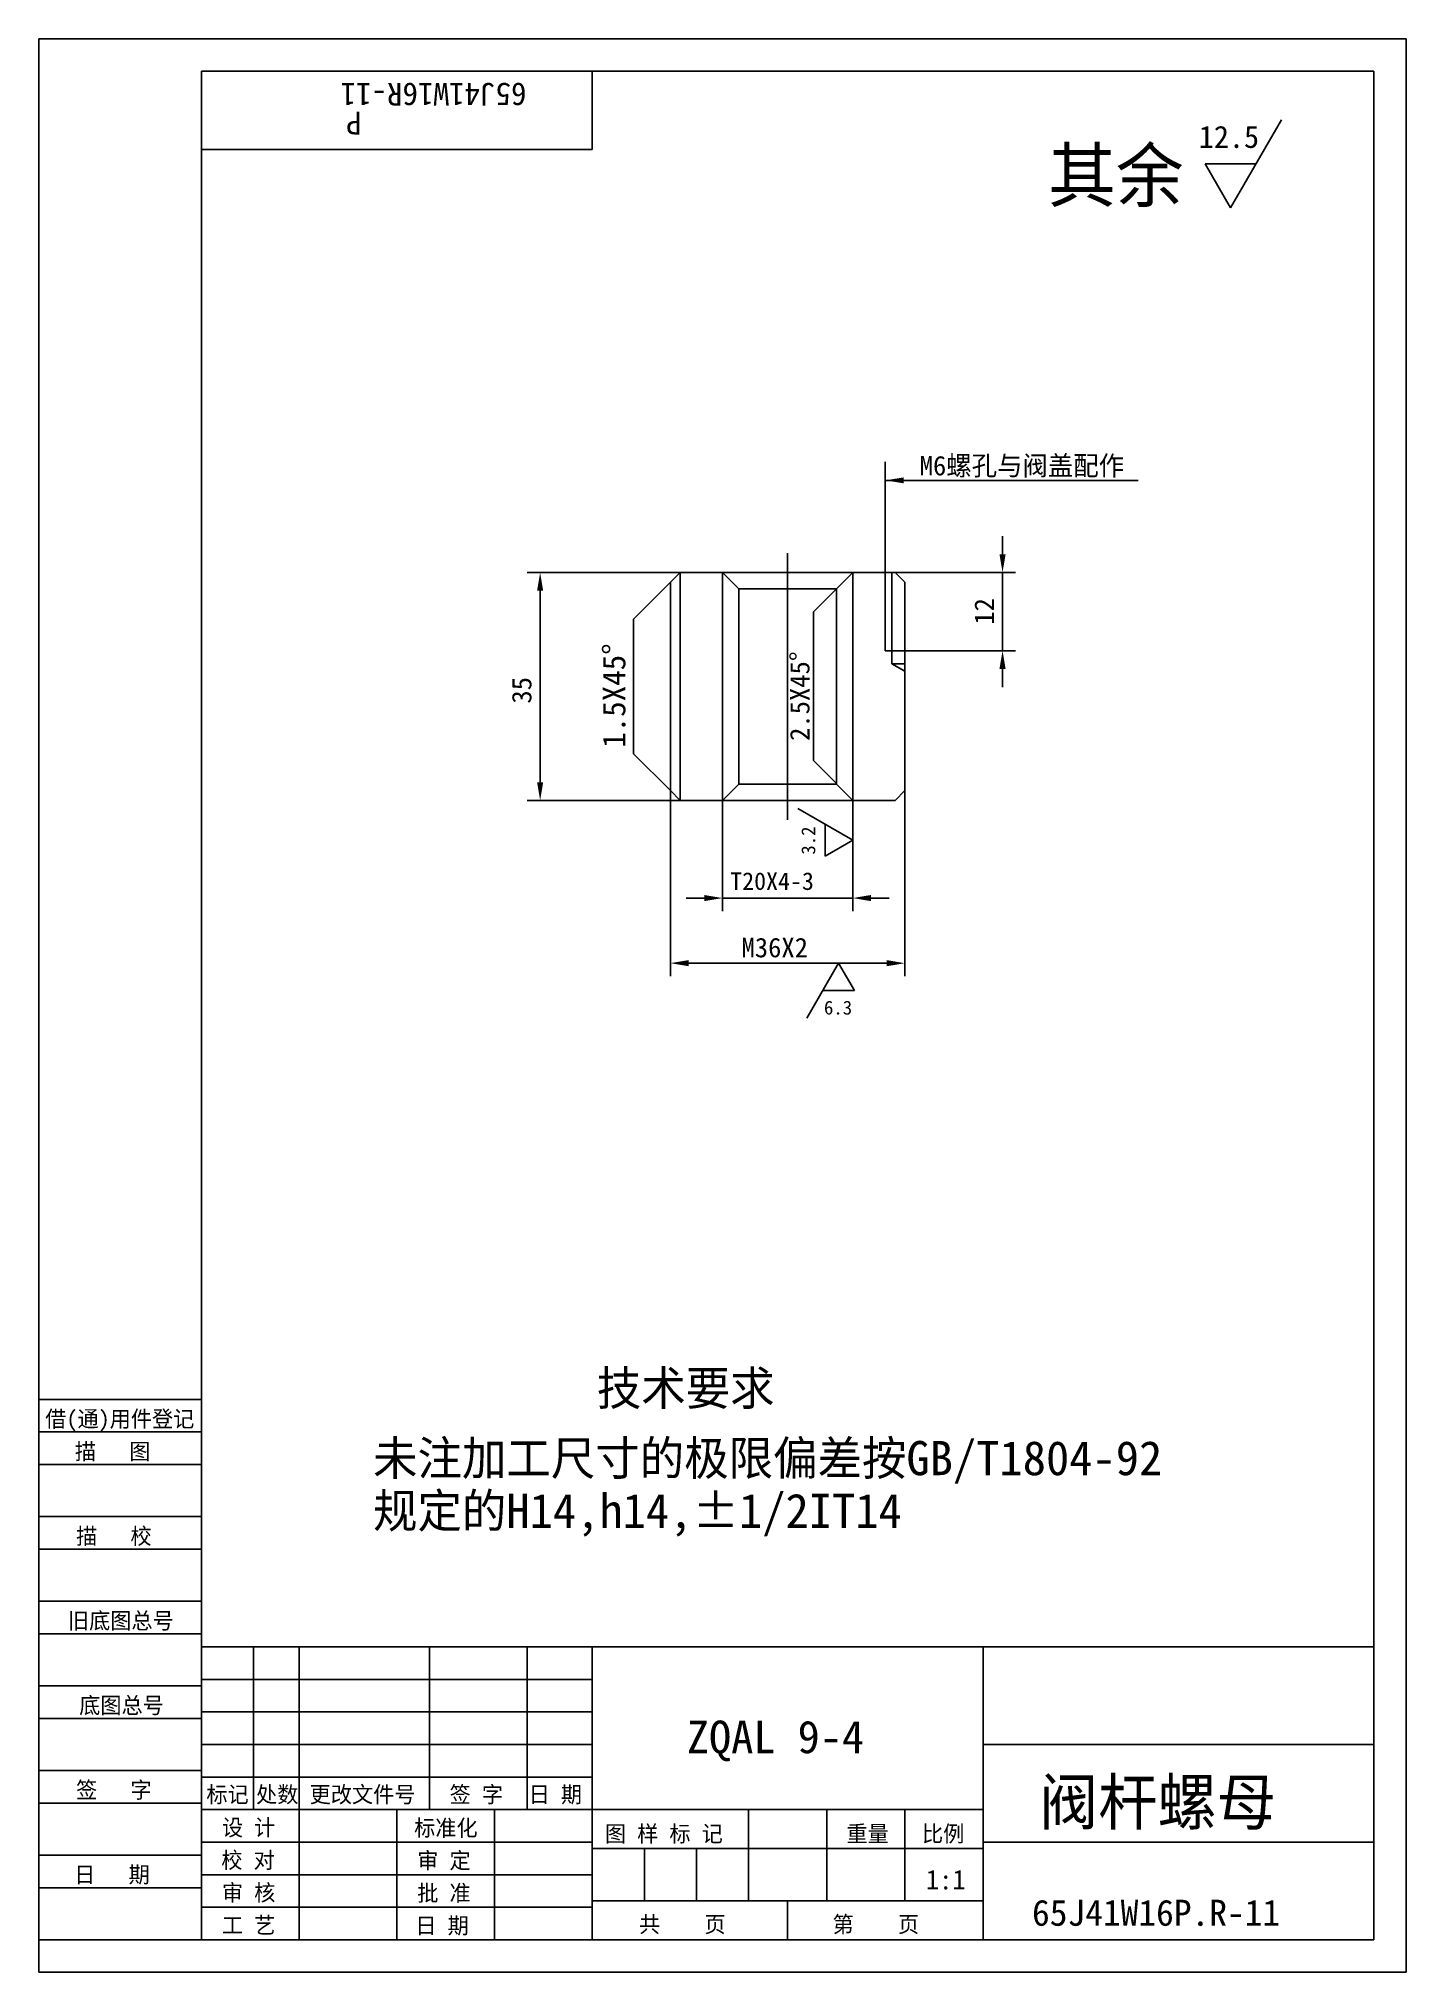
# Model space of a CAD drawing. Header units: metres. Extents: x 0 to 210, y 0 to 297.
import ezdxf

# ---------------------------------------------------------------- set-up
doc = ezdxf.new("R2010")
doc.units = ezdxf.units.M
for name, color, linetype in [('C', 6, 'Continuous'), ('D', 1, 'Continuous'), ('FL', 5, 'Continuous'), ('HA', 5, 'Continuous'), ('T', 7, 'Continuous'), ('TL', 4, 'Continuous')]:
    doc.layers.add(name, color=color, linetype=linetype)

# ---------------------------------------------------------------- blocks, each defined once
blk = doc.blocks.new('TUKUN4')
at = {"layer": 'FL'}
for p, q in [((0, 297), (0, 0)), ((210, 297), (0, 297)), ((210, 0), (210, 297)), ((0, 78), (25, 78)), ((0, 70), (25, 70)), ((0, 65), (25, 65)), ((0, 57), (25, 57)), ((0, 52), (25, 52)), ((33, 25), (33, 50)), ((40, 5), (40, 50)), ((60, 25), (60, 50)), ((75, 25), (75, 50)), ((25, 45), (85, 45)), ((0, 44), (25, 44)), ((0, 39), (25, 39)), ((25, 40), (85, 40)), ((25, 35), (85, 35)), ((0, 31), (25, 31)), ((25, 30), (85, 30)), ((0, 26), (25, 26)), ((70, 5), (70, 25)), ((0, 18), (25, 18)), ((25, 20), (85, 20)), ((25, 15), (85, 15)), ((0, 13), (25, 13)), ((25, 10), (85, 10)), ((0, 0), (210, 0))]:
    blk.add_line(p, q, dxfattribs=at)
at = {"layer": 'TL'}
for p, q in [((25, 5), (25, 292)), ((205, 292), (25, 292)), ((85, 292), (85, 280)), ((205, 5), (205, 292)), ((85, 280), (25, 280)), ((0, 88), (25, 88)), ((0, 83), (25, 83)), ((205, 50), (25, 50)), ((85, 5), (85, 50)), ((145, 5), (145, 50)), ((205, 35), (145, 35)), ((145, 25), (25, 25)), ((55, 5), (55, 25)), ((109, 11), (109, 25)), ((121, 11), (121, 25)), ((133, 11), (133, 25)), ((85, 19), (145, 19)), ((93, 11), (93, 19)), ((101, 11), (101, 19)), ((205, 20), (145, 20)), ((145, 11), (85, 11)), ((115, 5), (115, 11)), ((0, 5), (205, 5))]:
    blk.add_line(p, q, dxfattribs=at)
at = {"layer": 'T'}
for s, p in [('借(通)用件登记', (1, 83.76)), ('描   图', (5.56, 78.76)), ('描   校', (5.74, 65.76)), ('旧底图总号', (4.49, 52.76)), ('底图总号', (6.22, 39.76)), ('签   字', (5.74, 26.76)), ('标记', (25.75, 26.07)), ('处数', (33.38, 26.07)), ('更改文件号', (41.61, 26.07)), ('签 字', (63.1, 26.07)), ('日 期', (75.23, 26.07)), ('设 计', (28.14, 20.99)), ('标准化', (57.65, 20.93)), ('图 样 标 记', (86.95, 20.04)), ('重量', (124.03, 20.04)), ('比例', (135.64, 20.04)), ('校 对', (28.05, 15.99)), ('审 定', (58.13, 15.93)), ('日   期', (5.45, 13.76)), ('审 核', (28.14, 10.99)), ('批 准', (58.13, 10.93)), ('共    页', (92.18, 6.13)), ('第    页', (121.9, 6.13)), ('工 艺', (28.14, 5.99)), ('日 期', (57.84, 5.93))]:
    blk.add_text(s, height=2.5, dxfattribs=at).set_placement(p)

msp = doc.modelspace()

# ---------------------------------------------------------------- linework, layer by layer
at = {"layer": 'C'}
msp.add_lwpolyline([(115, 218), (115, 177)], dxfattribs=at)
at = {"layer": 'D'}
for p, q in [((190.81, 284.52), (183, 271)), ((183, 271), (179.1, 277.76)), ((179.1, 277.76), (186.9, 277.76)), ((130, 215), (130, 232.02)), ((130, 227.25), (130, 231.16)), ((155.76, 229.16), (130, 229.16)), ((155.76, 229.16), (168.85, 229.16)), ((148, 217.8), (148, 220.6)), ((98.5, 215), (75, 215)), ((131.5, 215), (150, 215)), ((148, 215), (148, 203)), ((77, 212.2), (77, 182.8)), ((97, 213.5), (91.34, 207.84)), ((122.5, 212.5), (118.96, 208.96)), ((118.96, 186.14), (118.96, 208.96)), ((91.34, 187.16), (91.34, 207.84)), ((133, 203), (150, 203)), ((148, 200.2), (148, 197.4)), ((97, 181.5), (91.34, 187.16)), ((122.5, 182.6), (118.96, 186.14)), ((97, 181.5), (97, 153)), ((133, 181.5), (133, 153)), ((98.5, 180), (75, 180)), ((105, 180), (105, 163)), ((116.55, 178.77), (125, 173.89)), ((125, 180), (125, 163)), ((120.78, 171.45), (120.78, 176.33)), ((125, 173.89), (120.78, 171.45)), ((102.2, 165), (99.4, 165)), ((105, 165), (125, 165)), ((127.8, 165), (130.6, 165)), ((99.8, 155), (130.2, 155)), ((117.93, 146.55), (122.81, 155)), ((122.81, 155), (125.25, 150.78)), ((125.25, 150.78), (120.37, 150.78))]:
    msp.add_line(p, q, dxfattribs=at)
for points in [[(132.8, 228.71), (130, 229.16), (132.8, 229.61)], [(147.53, 217.8), (148.47, 217.8), (148, 215)], [(76.53, 212.2), (77.47, 212.2), (77, 215)], [(147.53, 200.2), (148.47, 200.2), (148, 203)], [(76.53, 182.8), (77.47, 182.8), (77, 180)], [(102.2, 165.47), (102.2, 164.53), (105, 165)], [(127.8, 165.47), (127.8, 164.53), (125, 165)], [(99.8, 155.47), (99.8, 154.53), (97, 155)], [(130.2, 155.47), (130.2, 154.53), (133, 155)]]:
    msp.add_solid(points, dxfattribs=at)
at = {"layer": 'HA'}
for p, q in [((98.5, 215), (98.5, 180)), ((105, 215), (105, 180)), ((125, 180), (125, 215)), ((130, 215), (130, 203))]:
    msp.add_line(p, q, dxfattribs=at)
at = {"layer": 'TL'}
for p, q in [((105, 215), (125, 215)), ((107.5, 212.5), (122.5, 212.5)), ((131, 201), (133, 201)), ((107.5, 182.5), (122.5, 182.5)), ((105, 180), (125, 180))]:
    msp.add_line(p, q, dxfattribs=at)
msp.add_lwpolyline([(105, 180), (98.5, 180), (97, 181.5), (97, 213.5), (98.5, 215), (105, 215), (107.5, 212.5), (107.5, 182.5)], close=True, dxfattribs=at)
for points in [[(125, 215), (122.5, 212.5), (122.5, 182.5), (125, 180), (131.5, 180), (133, 181.5), (133, 199.85), (131, 201), (131, 215), (125, 215)], [(130, 215), (131.5, 215), (133, 213.5), (133, 199.85)], [(133, 203), (130, 203)]]:
    msp.add_lwpolyline(points, dxfattribs=at)

# ---------------------------------------------------------------- block references
at = {"layer": 'D'}
msp.add_blockref('TUKUN4', (0, 0), dxfattribs=at)

# ---------------------------------------------------------------- texts
for s, height, rotation, p in [('65J41W16R-11', 3.5, 180, (74.91, 290.2)), ('P', 3.5, 180, (49.59, 285.77)), ('12', 3, 90, (146.69, 206.99)), ('1.5X45%%d', 3.5, 90, (90.09, 188.08)), ('2.5X45%%d', 3, 90, (118.36, 189.14)), ('35', 3, 90, (75.66, 194.87)), ('3.2', 2.12, 90, (119.24, 171.67))]:
    msp.add_text(s, height=height, rotation=rotation, dxfattribs=at).set_placement(p)
for s, height, p in [('12.5', 3.4, (178.14, 280.22)), ('其余', 8, (155, 272)), ('M6螺孔与阀盖配作', 3, (135.28, 229.92)), ('T20X4-3', 2.7, (106.18, 166.25)), ('M36X2', 3, (107.92, 155.9)), ('6.3', 2.12, (120.58, 147.11)), ('    技术要求', 5.25, (71.42, 87.1)), ('  未注加工尺寸的极限偏差按GB/T1804-92          ', 5.25, (44.2, 76.36)), ('  规定的H14,h14,%%P1/2IT14', 5.25, (44.2, 68.27)), ('ZQAL 9-4', 5, (99.53, 33.66)), ('阀杆螺母', 7, (153.59, 22.67)), ('1:1', 3, (136.22, 12.73)), ('65J41W16P.R-11', 4, (152.53, 7.15))]:
    msp.add_text(s, height=height, dxfattribs=at).set_placement(p)

doc.saveas('drawing.dxf')
